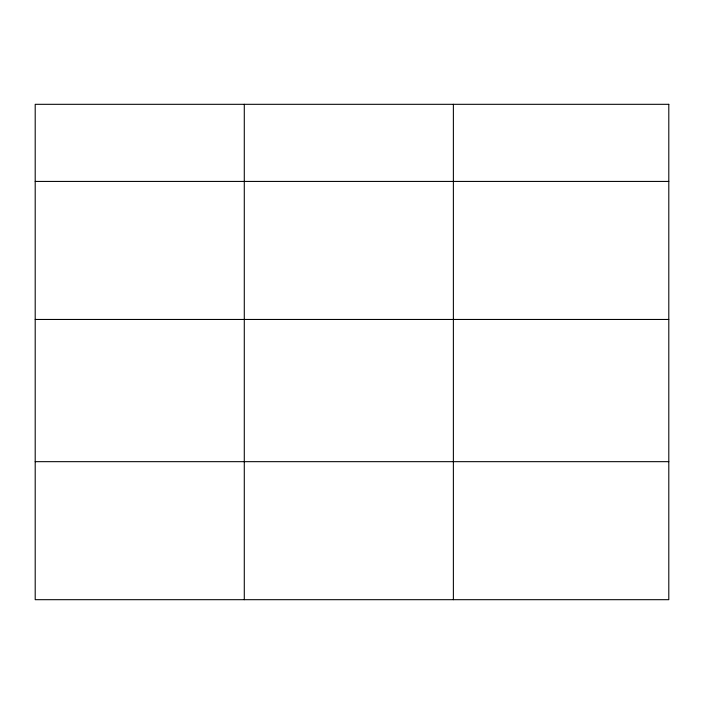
<?xml version="1.0" encoding="UTF-8"?>
<svg xmlns="http://www.w3.org/2000/svg" width="704" height="704" viewBox="0 0 704 704"><rect width="100%" height="100%" fill="white"/><g stroke="black" fill="none" stroke-linecap="round" stroke-linejoin="round"><path stroke-width="1.06" d="M35.2 181.43L668.8 181.43M35.2 319.458L668.8 319.458M35.2 461.666L668.8 461.666M453.376 104.315L453.376 599.685M244.288 104.315L244.288 599.685M668.8 104.315L35.2 104.315L35.2 599.685L668.8 599.685L668.8 104.315"/></g></svg>
